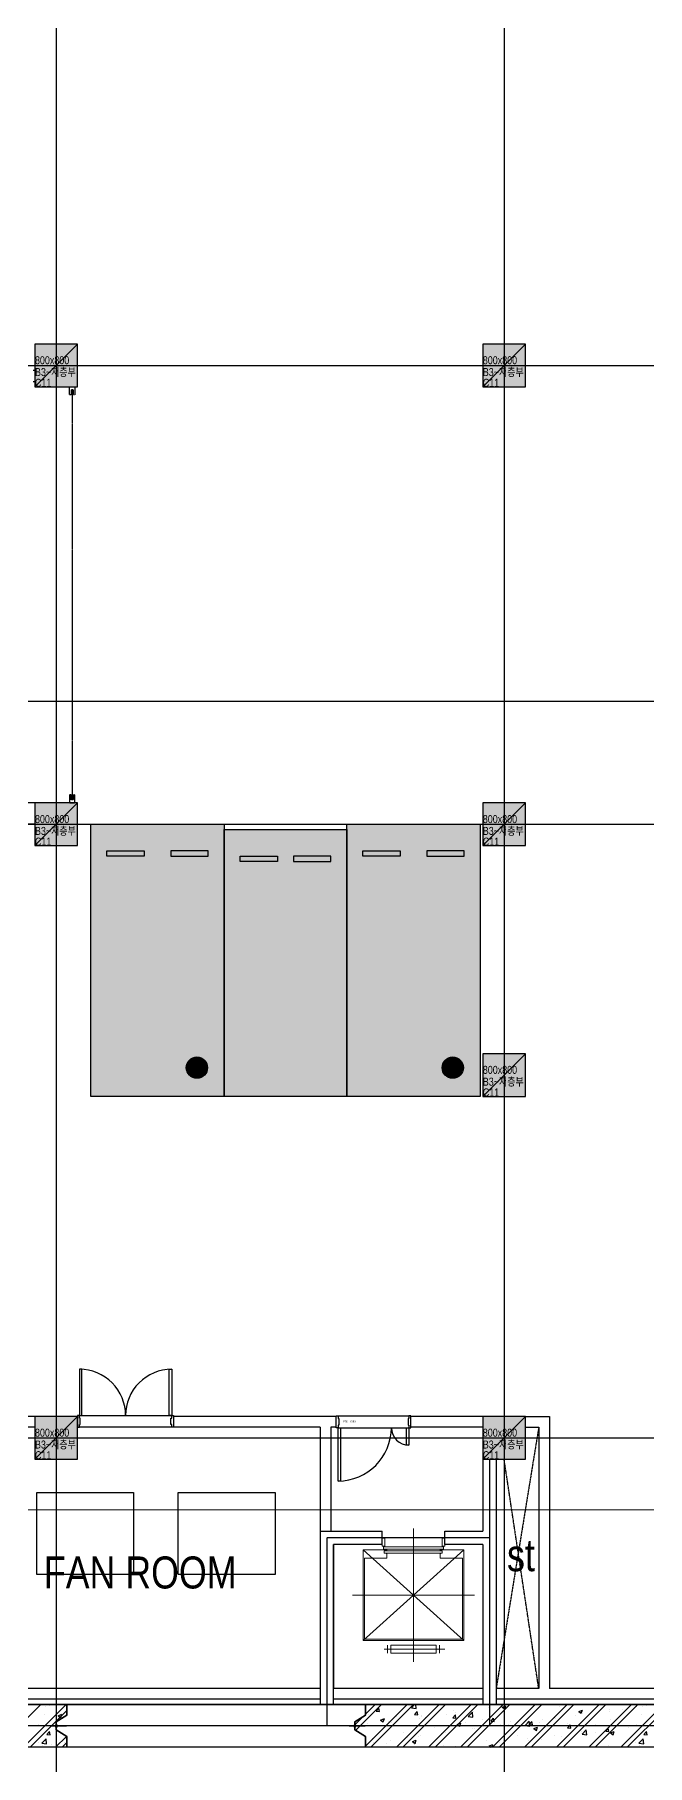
# Model space of a CAD drawing. Header units: millimetres. Extents: x -20379 to 476967, y -520228 to 220376.
# Drawn here: x 326638 to 338132, y -500660 to -468221 of the extents above; entities that cross this region are included whole.
import ezdxf
from ezdxf.enums import TextEntityAlignment as Align

# ---------------------------------------------------------------- set-up
doc = ezdxf.new("R2010")
doc.units = ezdxf.units.MM
doc.header["$MEASUREMENT"] = 0
for name, pattern in [('$0$X-CORE_B2F$0$CENTER2', [1.125, 0.75, -0.125, 0.125, -0.125]), ('$0$X-F_EXIT_B2F$0$18$0$STYLE_19', [0.83328, 0.41656, -0.41672]), ('$0$X-GRID_B3~B1$0$CENTER2', [1.125, 0.75, -0.125, 0.125, -0.125]), ('$0$X-INT-B2$0$HID', [1.5, 1, -0.5])]:
    doc.linetypes.add(name, pattern=pattern)
doc.layers.get('Defpoints').update_dxf_attribs({"color": 145, "lineweight": 9})
doc.layers.add('$0$NDC_S_HATCH MATERIAL', color=8, linetype='Continuous', lineweight=9)
for name, color, linetype in [('$0$X-COL-B2$0$A-254', 254, 'Continuous'), ('$0$X-COL-B2$0$A-COL', 2, 'Continuous'), ('$0$X-COL-B2$0$A-CON', 2, 'Continuous'), ('$0$X-COL-B2$0$A-DOOR', 4, 'Continuous'), ('$0$X-CORE_B2F$0$A-CEN2', 8, '$0$X-CORE_B2F$0$CENTER2'), ('$0$X-CORE_B2F$0$A-CON', 2, 'Continuous'), ('$0$X-CORE_B2F$0$A-WALB', 3, 'Continuous'), ('$0$X-DIAPHGRAM Wall PLAN$0$A-COL', 2, 'Continuous'), ('$0$X-DIAPHGRAM Wall PLAN$0$A-HAT', 9, 'Continuous'), ('$0$X-F_EXIT_B2F$0$A-SHUTTER', 4, 'Continuous'), ('$0$X-GRID_B3~B1$0$A-CEN1', 1, '$0$X-GRID_B3~B1$0$CENTER2'), ('$0$X-INT-B2$0$A-DOOR', 4, 'Continuous'), ('$0$X-INT-B2$0$A-DOORF', 9, 'Continuous'), ('$0$X-INT-B2$0$A-ELE4', 8, 'Continuous'), ('$0$X-INT-B2$0$A-ELES', 252, 'Continuous'), ('$0$X-INT-B2$0$A-HID2', 9, '$0$X-INT-B2$0$HID'), ('$0$X-INT-B2$0$A-PARK', 5, 'Continuous'), ('$0$X-INT-B2$0$A-PARK(\\M+3C8AE\\M+3C0E5)', 5, 'Continuous'), ('$0$X-INT-B2$0$A-WALB', 3, 'Continuous')]:
    doc.layers.add(name, color=color, linetype=linetype)
doc.styles.add('$0$X-COL-B2$0$Hrtext', font='arial.ttf', dxfattribs={"width": 0.8})
doc.styles.add('$0$X-GRID_B3~B1$0$Heerim', font='', dxfattribs={"width": 0.8})
doc.styles.add('$0$X-INT-B2$0$Hrtext', font='arial.ttf', dxfattribs={"width": 0.8})
doc.styles.add('$0$X-INT-B2$0$X-PLAN$0$Standard', font='')
doc.styles.get('$0$X-GRID_B3~B1$0$Heerim').set_extended_font_data('Dotum')
doc.styles.get('$0$X-INT-B2$0$X-PLAN$0$Standard').set_extended_font_data('DotumChe')

# ---------------------------------------------------------------- blocks, each defined once
blk = doc.blocks.new('$0$258')
at = {"layer": '$0$X-COL-B2$0$A-254'}
h = blk.add_hatch(color=256, dxfattribs=at)
h.dxf.hatch_style = 1
h.paths.add_polyline_path([(425747, -160731), (424947, -160731), (424947, -161531), (425747, -161531)])
h = blk.add_hatch(color=256, dxfattribs=at)
h.dxf.hatch_style = 1
h.paths.add_polyline_path([(434147, -160731), (433347, -160731), (433347, -161531), (434147, -161531)])
h = blk.add_hatch(color=256, dxfattribs=at)
h.dxf.hatch_style = 1
h.paths.add_polyline_path([(425747, -169331), (424947, -169331), (424947, -170131), (425747, -170131)])
h = blk.add_hatch(color=256, dxfattribs=at)
h.dxf.hatch_style = 1
h.paths.add_polyline_path([(434147, -169331), (433347, -169331), (433347, -170131), (434147, -170131)])
h = blk.add_hatch(color=256, dxfattribs=at)
h.dxf.hatch_style = 1
h.paths.add_polyline_path([(434147, -174031), (433347, -174031), (433347, -174831), (434147, -174831)])
h = blk.add_hatch(color=256, dxfattribs=at)
h.dxf.hatch_style = 1
h.paths.add_polyline_path([(425747, -180831), (424947, -180831), (424947, -181631), (425747, -181631)])
h = blk.add_hatch(color=256, dxfattribs=at)
h.dxf.hatch_style = 1
h.paths.add_polyline_path([(434147, -180831), (433347, -180831), (433347, -181631), (434147, -181631)])
at = {"layer": '$0$X-INT-B2$0$A-PARK'}
h = blk.add_hatch(color=254, dxfattribs=at)
h.dxf.hatch_style = 1
h.paths.add_polyline_path([(430797, -169831), (430797, -174831), (428497, -174831), (428497, -169831)])
at = {"layer": '$0$X-INT-B2$0$A-PARK(\\M+3C8AE\\M+3C0E5)'}
h = blk.add_hatch(color=251, dxfattribs=at)
h.dxf.hatch_style = 1
edge = h.paths.add_edge_path()
edge.add_arc((427984, -174292), 200, 0, 360)
h = blk.add_hatch(color=251, dxfattribs=at)
h.dxf.hatch_style = 1
edge = h.paths.add_edge_path()
edge.add_arc((432784, -174292), 200, 0, 360)
h = blk.add_hatch(color=254)
h.dxf.hatch_style = 1
h.paths.add_polyline_path([(428497, -169731), (428497, -174831), (425997, -174831), (425997, -169731)])
h = blk.add_hatch(color=254)
h.dxf.hatch_style = 1
h.paths.add_polyline_path([(433297, -169731), (433297, -174831), (430797, -174831), (430797, -169731)])
at = {"layer": '$0$X-COL-B2$0$A-COL'}
for p, q in [((425747, -160731), (424947, -160731)), ((424947, -160731), (424947, -161531)), ((425747, -161531), (425747, -160731)), ((434147, -160731), (433347, -160731)), ((433347, -160731), (433347, -161531)), ((434147, -161531), (434147, -160731)), ((424947, -161531), (425747, -161531)), ((433347, -161531), (434147, -161531)), ((425747, -169331), (424947, -169331)), ((424947, -169331), (424947, -170131)), ((425747, -170131), (425747, -169331)), ((434147, -169331), (433347, -169331)), ((433347, -169331), (433347, -170131)), ((434147, -170131), (434147, -169331)), ((424947, -170131), (425747, -170131)), ((433347, -170131), (434147, -170131)), ((434147, -174031), (433347, -174031)), ((433347, -174031), (433347, -174831)), ((434147, -174831), (434147, -174031)), ((433347, -174831), (434147, -174831)), ((425747, -180831), (424947, -180831)), ((424947, -180831), (424947, -181631)), ((425747, -181631), (425747, -180831)), ((434147, -180831), (433347, -180831)), ((433347, -180831), (433347, -181631)), ((434147, -181631), (434147, -180831)), ((424947, -181631), (425747, -181631)), ((433347, -181631), (434147, -181631))]:
    blk.add_line(p, q, dxfattribs=at)
at = {"layer": '$0$X-COL-B2$0$A-CON'}
for p, q in [((425747, -161531), (425747, -160931)), ((434147, -161531), (434147, -160931)), ((425747, -169931), (425747, -169331))]:
    blk.add_line(p, q, dxfattribs=at)
at = {"layer": '$0$X-COL-B2$0$A-CON', "ltscale": 10}
for p, q in [((424947, -169331), (390647, -169331)), ((424947, -169731), (390647, -169731)), ((553347, -186231), (336747, -186231)), ((554147, -187031), (335947, -187031))]:
    blk.add_line(p, q, dxfattribs=at)
at = {"layer": '$0$X-COL-B2$0$A-DOOR'}
for p, q in [((424912, -161221), (424947, -161221)), ((424947, -161441), (424912, -161441)), ((424947, -161221), (424947, -161441))]:
    blk.add_line(p, q, dxfattribs=at)
at = {"layer": '$0$X-CORE_B2F$0$A-CEN2'}
for p, q in [((433472, -181631), (433472, -186631)), ((430422, -183106), (430422, -186631)), ((433472, -183106), (430422, -183106))]:
    blk.add_line(p, q, dxfattribs=at)
at = {"layer": '$0$X-CORE_B2F$0$A-CON', "ltscale": 10}
for p, q in [((433347, -181631), (433347, -182981)), ((433597, -181631), (433597, -186231)), ((430297, -182981), (430297, -186231)), ((430297, -182981), (431457, -182981)), ((430547, -183231), (430547, -185931)), ((430547, -186231), (430547, -183231)), ((431457, -183231), (430547, -183231)), ((431457, -183231), (431457, -182981)), ((432637, -183231), (432637, -182981)), ((432637, -182981), (433347, -182981)), ((433347, -183231), (432637, -183231)), ((433347, -183231), (433347, -185931)), ((433347, -183231), (433347, -186231))]:
    blk.add_line(p, q, dxfattribs=at)
at = {"layer": '$0$X-CORE_B2F$0$A-WALB'}
for p, q in [((433347, -185931), (430547, -185931)), ((433347, -186131), (430547, -186131))]:
    blk.add_line(p, q, dxfattribs=at)
at = {"layer": '$0$X-DIAPHGRAM Wall PLAN$0$A-COL'}
for p, q in [((553347, -186231), (336747, -186231)), ((554147, -187031), (335947, -187031))]:
    blk.add_line(p, q, dxfattribs=at)
at = {"layer": '$0$X-DIAPHGRAM Wall PLAN$0$A-COL', "ltscale": 0.01}
for p, q in [((419947, -186231), (425547, -186231)), ((425547, -186431), (425347, -186556)), ((425347, -186556), (425547, -186431)), ((425547, -186231), (425547, -186431)), ((425547, -186431), (425547, -186231)), ((425547, -186231), (431147, -186231)), ((430946, -186556), (431146, -186431)), ((431147, -186431), (430947, -186556)), ((431146, -186431), (431146, -186231)), ((431146, -186231), (436746, -186231)), ((431147, -186231), (431147, -186431)), ((425347, -186556), (425347, -186706)), ((425347, -186706), (425347, -186556)), ((425347, -186706), (425547, -186831)), ((425547, -186831), (425347, -186706)), ((425547, -186831), (425547, -187031)), ((425547, -187031), (425547, -186831)), ((430946, -186706), (430946, -186556)), ((431146, -186831), (430946, -186706)), ((430947, -186556), (430947, -186706)), ((430947, -186706), (431147, -186831)), ((431146, -187031), (431146, -186831)), ((431147, -186831), (431147, -187031)), ((425547, -187031), (419947, -187031)), ((431147, -187031), (425547, -187031)), ((436746, -187031), (431146, -187031))]:
    blk.add_line(p, q, dxfattribs=at)
at = {"layer": '$0$X-DIAPHGRAM Wall PLAN$0$A-COL', "ltscale": 50}
for p, q in [((425454, -186631), (425154, -186631)), ((425239, -186631), (425539, -186631)), ((431054, -186631), (430754, -186631)), ((430839, -186631), (431139, -186631))]:
    blk.add_line(p, q, dxfattribs=at)
for centre, start, end in [((425347, -186631), 0, 180), ((425347, -186631), 360, 180), ((425347, -186631), 180, 0), ((425347, -186631), 180, 360), ((430946, -186631), 360, 180), ((430946, -186631), 180, 360), ((430947, -186631), 0, 180), ((430947, -186631), 180, 0)]:
    blk.add_arc(centre, 20, start, end, dxfattribs=at)
at = {"layer": '$0$X-DIAPHGRAM Wall PLAN$0$A-HAT', "linetype": 'Continuous'}
for p, q in [((424256, -187031), (425056, -186231)), ((424734, -187031), (425534, -186231)), ((424857, -187031), (425547, -186341)), ((425033, -186267), (425033, -186267)), ((425126, -186409), (425126, -186409)), ((425148, -186268), (425148, -186268)), ((425213, -186254), (425213, -186254)), ((425382, -186439), (425452, -186412)), ((425382, -186439), (425432, -186472)), ((425432, -186472), (425452, -186412)), ((430946, -186609), (431089, -186467)), ((430962, -186716), (431447, -186231)), ((431146, -186409), (431325, -186231)), ((431146, -187010), (431926, -186231)), ((431199, -186425), (431199, -186425)), ((431248, -187031), (432048, -186231)), ((431349, -186354), (431398, -186297)), ((431349, -186354), (431409, -186360)), ((431409, -186360), (431398, -186297)), ((431430, -186521), (431500, -186494)), ((431430, -186521), (431480, -186554)), ((431480, -186554), (431500, -186494)), ((431727, -187031), (432527, -186231)), ((431732, -186448), (431732, -186448)), ((431850, -187031), (432650, -186231)), ((432007, -186289), (432063, -186231)), ((432007, -186289), (432096, -186303)), ((432067, -186417), (432115, -186360)), ((432067, -186417), (432126, -186422)), ((432096, -186303), (432088, -186231)), ((432126, -186422), (432115, -186360)), ((432151, -186487), (432151, -186487)), ((432200, -186454), (432200, -186454)), ((432205, -186440), (432205, -186440)), ((432266, -186470), (432266, -186470)), ((432318, -186231), (432320, -186232)), ((432320, -186232), (432320, -186231)), ((432328, -187031), (433128, -186231)), ((432450, -186421), (432450, -186421)), ((432451, -187031), (433251, -186231)), ((432665, -186417), (432665, -186417)), ((432784, -186480), (432832, -186422)), ((432784, -186480), (432844, -186485)), ((432788, -186340), (432788, -186340)), ((432800, -186493), (432800, -186493)), ((432829, -186372), (432829, -186372)), ((432844, -186485), (432832, -186422)), ((432929, -187031), (433729, -186231)), ((433052, -187031), (433852, -186231)), ((433074, -186455), (433152, -186374)), ((433074, -186455), (433163, -186469)), ((433163, -186469), (433152, -186374)), ((433170, -186353), (433170, -186353)), ((433334, -186515), (433334, -186515)), ((433371, -186240), (433371, -186240)), ((433461, -186288), (433461, -186288)), ((433501, -186543), (433549, -186485)), ((433530, -187031), (434330, -186231)), ((433561, -186548), (433549, -186485)), ((433611, -186459), (433611, -186459)), ((433653, -187031), (434453, -186231)), ((433689, -186278), (433689, -186278)), ((433707, -186278), (433777, -186251)), ((433707, -186278), (433757, -186312)), ((433711, -186255), (433711, -186255)), ((433757, -186312), (433777, -186252)), ((434131, -187031), (434931, -186231)), ((434194, -186359), (434194, -186359)), ((434254, -187031), (435054, -186231)), ((434458, -186517), (434458, -186517)), ((434695, -186476), (434695, -186476)), ((434709, -186484), (434709, -186484)), ((434732, -187031), (435532, -186231)), ((434777, -186259), (434777, -186259)), ((434855, -187031), (435655, -186231)), ((435087, -186434), (435087, -186434)), ((435145, -186358), (435215, -186332)), ((435145, -186358), (435194, -186392)), ((435194, -186392), (435215, -186332)), ((435215, -186401), (435215, -186401)), ((435333, -187031), (436133, -186231)), ((435456, -187031), (436256, -186231)), ((435719, -186351), (435719, -186351)), ((435728, -186331), (435728, -186331)), ((435742, -186509), (435742, -186509)), ((435879, -186231), (435879, -186231)), ((435934, -187031), (436734, -186231)), ((435969, -186318), (435969, -186318)), ((436057, -187031), (436746, -186341)), ((436233, -186267), (436233, -186267)), ((436326, -186409), (436326, -186409)), ((436348, -186268), (436348, -186268)), ((436413, -186254), (436413, -186254)), ((425021, -186600), (425021, -186600)), ((425170, -186794), (425218, -186736)), ((425170, -186794), (425230, -186799)), ((425230, -186799), (425218, -186736)), ((425335, -187031), (425540, -186826)), ((425337, -186651), (425337, -186651)), ((431039, -186640), (431039, -186640)), ((431127, -186626), (431127, -186626)), ((431190, -186587), (431190, -186587)), ((431569, -186538), (431569, -186538)), ((431622, -186540), (431622, -186540)), ((431632, -186562), (431632, -186562)), ((431861, -186760), (431861, -186760)), ((432139, -186820), (432139, -186820)), ((432187, -186816), (432187, -186816)), ((432445, -186660), (432445, -186660)), ((432566, -186766), (432566, -186766)), ((432652, -186749), (432652, -186749)), ((432867, -186601), (432937, -186574)), ((432867, -186601), (432917, -186634)), ((432917, -186635), (432937, -186574)), ((433028, -186560), (433028, -186560)), ((433158, -186685), (433158, -186685)), ((433198, -186683), (433198, -186683)), ((433448, -186650), (433448, -186650)), ((433501, -186543), (433561, -186548)), ((433677, -186610), (433677, -186610)), ((433827, -186600), (433827, -186600)), ((433868, -186538), (433868, -186538)), ((433993, -186809), (433993, -186809)), ((434142, -186620), (434219, -186539)), ((434142, -186620), (434230, -186634)), ((434190, -186540), (434190, -186540)), ((434218, -186605), (434267, -186548)), ((434218, -186605), (434278, -186611)), ((434230, -186634), (434219, -186539)), ((434278, -186611), (434267, -186548)), ((434304, -186681), (434374, -186654)), ((434304, -186681), (434354, -186715)), ((434354, -186715), (434374, -186654)), ((434401, -186560), (434401, -186560)), ((434576, -186709), (434576, -186709)), ((434683, -186809), (434683, -186809)), ((434824, -186828), (434824, -186828)), ((434935, -186583), (434935, -186583)), ((434936, -186668), (434984, -186611)), ((434936, -186668), (434995, -186673)), ((434995, -186673), (434984, -186611)), ((435159, -186609), (435159, -186609)), ((435203, -186734), (435203, -186734)), ((435209, -186786), (435287, -186705)), ((435209, -186786), (435298, -186800)), ((435298, -186800), (435287, -186705)), ((435456, -186745), (435456, -186745)), ((435469, -186605), (435469, -186605)), ((435653, -186731), (435701, -186673)), ((435653, -186731), (435713, -186736)), ((435713, -186736), (435701, -186673)), ((435706, -186712), (435706, -186712)), ((435716, -186664), (435716, -186664)), ((435741, -186761), (435811, -186734)), ((435741, -186761), (435791, -186795)), ((435791, -186795), (435811, -186734)), ((436003, -186628), (436003, -186628)), ((436085, -186663), (436085, -186663)), ((436221, -186600), (436221, -186600)), ((436370, -186794), (436418, -186736)), ((436370, -186794), (436430, -186799)), ((436430, -186799), (436418, -186736)), ((425009, -186932), (425009, -186932)), ((425076, -186951), (425154, -186870)), ((425076, -186951), (425165, -186965)), ((425084, -187006), (425084, -187006)), ((425165, -186965), (425154, -186870)), ((425254, -186974), (425254, -186974)), ((425458, -187031), (425547, -186942)), ((425504, -186941), (425504, -186941)), ((425529, -186857), (425529, -186857)), ((431278, -186860), (431278, -186860)), ((431306, -186932), (431306, -186932)), ((431538, -186959), (431538, -186959)), ((431620, -186895), (431620, -186895)), ((431937, -186849), (431937, -186849)), ((432027, -186923), (432097, -186897)), ((432027, -186923), (432077, -186957)), ((432071, -186981), (432071, -186981)), ((432077, -186957), (432097, -186897)), ((432605, -187004), (432605, -187004)), ((432827, -187010), (432827, -187010)), ((433139, -187026), (433139, -187026)), ((433145, -187018), (433145, -187018)), ((433410, -186910), (433410, -186910)), ((433464, -187004), (433534, -186977)), ((433464, -187004), (433505, -187031)), ((433516, -187031), (433534, -186977)), ((433564, -186994), (433564, -186994)), ((433665, -186943), (433665, -186943)), ((434178, -186873), (434178, -186873)), ((434195, -186911), (434195, -186911)), ((434446, -186878), (434446, -186878)), ((435704, -186996), (435704, -186996)), ((436209, -186932), (436209, -186932)), ((436276, -186951), (436354, -186870)), ((436276, -186951), (436365, -186965)), ((436284, -187006), (436284, -187006)), ((436365, -186965), (436354, -186870))]:
    blk.add_line(p, q, dxfattribs=at)
at = {"layer": '$0$X-F_EXIT_B2F$0$A-SHUTTER', "linetype": '$0$X-F_EXIT_B2F$0$18$0$STYLE_19'}
for p, q in [((425597, -161681), (425597, -161531)), ((425597, -161531), (425697, -161531)), ((425697, -161531), (425697, -161681)), ((425627, -161681), (425597, -161681)), ((425667, -161591), (425627, -161591)), ((425627, -161591), (425627, -161681)), ((425647, -161591), (425647, -169271)), ((425667, -161681), (425667, -161591)), ((425697, -161681), (425667, -161681)), ((425627, -169181), (425597, -169181)), ((425597, -169181), (425597, -169331)), ((425627, -169271), (425627, -169181)), ((425667, -169271), (425627, -169271)), ((425667, -169181), (425667, -169271)), ((425697, -169181), (425667, -169181)), ((425697, -169331), (425697, -169181)), ((425597, -169331), (425697, -169331))]:
    blk.add_line(p, q, dxfattribs=at)
at = {"layer": '$0$X-GRID_B3~B1$0$A-CEN1', "ltscale": 10}
for p, q in [((425347, -71986), (425347, -206938)), ((433747, -71986), (433747, -206938)), ((324908, -161131), (442147, -161131)), ((565437, -167431), (324908, -167431)), ((324908, -169731), (442147, -169731)), ((324908, -181231), (442147, -181231)), ((565437, -186631), (324908, -186631))]:
    blk.add_line(p, q, dxfattribs=at)
at = {"layer": '$0$X-INT-B2$0$A-DOOR'}
for p, q in [((425827, -179946), (425782, -179946)), ((425782, -179946), (425782, -180811)), ((425827, -180811), (425827, -179946)), ((427467, -180811), (427467, -179946)), ((427467, -179946), (427512, -179946)), ((427512, -179946), (427512, -180811)), ((425782, -180811), (425747, -180811)), ((425747, -180811), (425747, -181031)), ((425782, -180811), (425827, -180811)), ((425782, -180861), (425782, -180811)), ((425797, -180861), (425782, -180861)), ((425782, -181031), (425782, -180981)), ((425782, -180981), (425797, -180981)), ((425797, -180981), (425797, -180861)), ((427512, -180811), (427467, -180811)), ((427497, -180981), (427497, -180861)), ((427497, -180861), (427512, -180861)), ((427512, -180981), (427497, -180981)), ((427512, -180861), (427512, -180811)), ((427512, -180811), (427547, -180811)), ((427512, -181031), (427512, -180981)), ((427547, -180811), (427547, -181031)), ((430597, -180821), (430632, -180821)), ((430597, -181041), (430597, -180821)), ((430632, -180821), (430632, -180871)), ((430632, -180871), (430647, -180871)), ((430647, -180991), (430632, -180991)), ((430632, -180991), (430632, -181041)), ((430647, -180871), (430647, -180991)), ((431962, -180871), (431947, -180871)), ((431947, -180871), (431947, -180991)), ((431947, -180991), (431962, -180991)), ((431997, -180821), (431962, -180821)), ((431962, -180821), (431962, -180871)), ((431962, -180991), (431962, -181041)), ((431997, -181041), (431997, -180821)), ((425747, -181031), (425782, -181031)), ((427547, -181031), (427512, -181031)), ((430632, -181041), (430597, -181041)), ((430632, -181041), (430677, -181041)), ((430632, -182041), (430632, -181041)), ((430677, -181041), (430677, -182041)), ((431917, -181041), (431962, -181041)), ((431917, -181371), (431917, -181041)), ((431962, -181041), (431997, -181041)), ((431962, -181041), (431962, -181371)), ((431962, -181371), (431917, -181371)), ((430677, -182041), (430632, -182041))]:
    blk.add_line(p, q, dxfattribs=at)
at = {"layer": '$0$X-INT-B2$0$A-DOORF'}
for centre, radius, start, end in [((425782, -180811), 865, 359.9893, 90.0107), ((427511, -180811), 865, 89.9893, 180.0107), ((430632, -181041), 1000, 270, 360), ((431962, -181041), 330, 180, 270)]:
    blk.add_arc(centre, radius, start, end, dxfattribs=at)
at = {"layer": '$0$X-INT-B2$0$A-ELE4'}
for p, q in [((425782, -180811), (427512, -180811)), ((430632, -180821), (431962, -180821)), ((427512, -181031), (425782, -181031)), ((430632, -181041), (431962, -181041))]:
    blk.add_line(p, q, dxfattribs=at)
at = {"layer": '$0$X-INT-B2$0$A-ELES', "linetype": 'Continuous'}
for p, q in [((424980, -183791), (424980, -182255)), ((424980, -182255), (426796, -182255)), ((426796, -182255), (426796, -183791)), ((427635, -183791), (427635, -182255)), ((427635, -182255), (429451, -182255)), ((429451, -182255), (429451, -183791)), ((426796, -183791), (424980, -183791)), ((429451, -183791), (427635, -183791))]:
    blk.add_line(p, q, dxfattribs=at)
at = {"layer": '$0$X-INT-B2$0$A-HID2'}
for p, q in [((434396, -181031), (433597, -185931)), ((434396, -185931), (433747, -181631))]:
    blk.add_line(p, q, dxfattribs=at)
at = {"layer": '$0$X-INT-B2$0$A-PARK'}
for p, q in [((428497, -174831), (428497, -169831)), ((428497, -169831), (430797, -169831)), ((430797, -169831), (430797, -174831)), ((428797, -170431), (428797, -170331)), ((428797, -170331), (429497, -170331)), ((429497, -170431), (428797, -170431)), ((429497, -170331), (429497, -170431)), ((429797, -170331), (429797, -170431)), ((430497, -170331), (429797, -170331)), ((429797, -170431), (430497, -170431)), ((430497, -170431), (430497, -170331)), ((430797, -174831), (428497, -174831))]:
    blk.add_line(p, q, dxfattribs=at)
at = {"layer": '$0$X-INT-B2$0$A-PARK(\\M+3C8AE\\M+3C0E5)'}
for p, q in [((425997, -174831), (425997, -169731)), ((425997, -169731), (428497, -169731)), ((428497, -169731), (428497, -174831)), ((430797, -174831), (430797, -169731)), ((430797, -169731), (433297, -169731)), ((433297, -169731), (433297, -174831)), ((426297, -170331), (426297, -170231)), ((426297, -170231), (426997, -170231)), ((426997, -170231), (426997, -170331)), ((427497, -170231), (427497, -170331)), ((428197, -170231), (427497, -170231)), ((428197, -170331), (428197, -170231)), ((431097, -170331), (431097, -170231)), ((431097, -170231), (431797, -170231)), ((431797, -170231), (431797, -170331)), ((432297, -170231), (432297, -170331)), ((432997, -170231), (432297, -170231)), ((432997, -170331), (432997, -170231)), ((426997, -170331), (426297, -170331)), ((427497, -170331), (428197, -170331)), ((431797, -170331), (431097, -170331)), ((432297, -170331), (432997, -170331)), ((428497, -174831), (425997, -174831)), ((433297, -174831), (430797, -174831))]:
    blk.add_line(p, q, dxfattribs=at)
for centre in [(427984, -174292), (432784, -174292)]:
    blk.add_circle(centre, 200, dxfattribs=at)
at = {"layer": '$0$X-INT-B2$0$A-WALB', "ltscale": 10}
for p, q in [((424947, -180831), (423547, -180831)), ((430597, -180831), (427547, -180831)), ((430597, -181031), (430597, -180831)), ((433347, -180831), (431997, -180831)), ((431997, -181031), (431997, -180831)), ((434147, -180831), (434596, -180831)), ((434596, -180831), (434596, -185931)), ((424947, -181031), (423547, -181031)), ((430297, -181031), (427547, -181031)), ((430297, -181031), (430297, -182981)), ((430597, -181031), (430497, -181031)), ((430497, -181031), (430497, -182981)), ((433347, -181031), (431997, -181031)), ((434147, -181031), (434396, -181031)), ((434396, -181031), (434396, -185931)), ((430297, -185931), (423547, -185931)), ((430297, -186131), (423547, -186131)), ((434396, -185931), (433597, -185931)), ((492297, -186131), (433597, -186131)), ((492297, -185931), (434596, -185931))]:
    blk.add_line(p, q, dxfattribs=at)
at = {"color": 0}
for p, q in [((432047, -184179), (432047, -182929)), ((431457, -183116), (431457, -183141)), ((431457, -183231), (431457, -183256)), ((431462, -183111), (431502, -183111)), ((431462, -183261), (431502, -183261)), ((431487, -183316), (431487, -183276)), ((431487, -183276), (432607, -183276)), ((431507, -183116), (431507, -183256)), ((432047, -183316), (432047, -183276)), ((432587, -183116), (432587, -183256)), ((432632, -183111), (432592, -183111)), ((432632, -183261), (432592, -183261)), ((432607, -183276), (432607, -183316)), ((432637, -183116), (432637, -183141)), ((432637, -183231), (432637, -183256)), ((431102, -183329), (431547, -183329)), ((431102, -185029), (431102, -183329)), ((431102, -185029), (432992, -183329)), ((432992, -185029), (431102, -183329)), ((431127, -185004), (431127, -183486)), ((431127, -183486), (431547, -183486)), ((432607, -183316), (431487, -183316)), ((431497, -183351), (431497, -183391)), ((432587, -183351), (431497, -183351)), ((431497, -183391), (432587, -183391)), ((431547, -183341), (431537, -183341)), ((431537, -183341), (431547, -183341)), ((431547, -183401), (431537, -183401)), ((431547, -183329), (431547, -183341)), ((431547, -183486), (431547, -183401)), ((432047, -183391), (432047, -183351)), ((432547, -183341), (432547, -183329)), ((432547, -183329), (432992, -183329)), ((432557, -183341), (432547, -183341)), ((432557, -183401), (432547, -183401)), ((432547, -183401), (432547, -183486)), ((432547, -183486), (432967, -183486)), ((432587, -183391), (432587, -183351)), ((432967, -183486), (432967, -185004)), ((432992, -183329), (432992, -185029)), ((432047, -184179), (430902, -184179)), ((432047, -184179), (432047, -185429)), ((432047, -184179), (433192, -184179)), ((432992, -185029), (431102, -185029)), ((432967, -185004), (431127, -185004)), ((431497, -185194), (432632, -185194)), ((431562, -185119), (431562, -185269)), ((432472, -185119), (431622, -185119)), ((431622, -185119), (431622, -185269)), ((432472, -185269), (432472, -185119)), ((432532, -185269), (432532, -185119)), ((431622, -185269), (432472, -185269))]:
    blk.add_line(p, q, dxfattribs=at)
for centre, start, end in [((431462, -183116), 90, 180), ((431462, -183256), 180, 270), ((431502, -183116), 0, 90), ((431502, -183256), 269.9995, 360), ((432592, -183116), 90, 180), ((432592, -183256), 180, 270.0005), ((432632, -183116), 0, 90), ((432632, -183256), 270, 0)]:
    blk.add_arc(centre, 5, start, end, dxfattribs=at)
at = {"layer": 'Defpoints'}
for p, q in [((425747, -160731), (424947, -161531)), ((434147, -160731), (433347, -161531)), ((425747, -169331), (424947, -170131)), ((434147, -169331), (433347, -170131)), ((434147, -174031), (433347, -174831)), ((425747, -180831), (424947, -181631)), ((434147, -180831), (433347, -181631)), ((325307, -182581), (451307, -182581))]:
    blk.add_line(p, q, dxfattribs=at)
at = {"style": '$0$X-GRID_B3~B1$0$Heerim', "width": 0.8}
for p in [(336345, -75064), (371545, -75064), (419545, -75064), (470745, -75064), (553745, -75064)]:
    blk.add_attdef('NO', text='', height=1000, dxfattribs=at).set_placement(p, align=Align.MIDDLE_CENTER)
for p in [(573015, -105332), (573015, -115032), (573015, -121932), (573015, -130632), (573015, -139932)]:
    blk.add_attdef('NO', text='', height=1000, rotation=90, dxfattribs=at).set_placement(p, align=Align.MIDDLE_CENTER)
at = {"layer": 'Defpoints', "style": '$0$X-COL-B2$0$Hrtext', "width": 0.8}
for s, p in [('800x800', (424947, -161109)), ('B3~저층부', (424947, -161331)), ('800x800', (433347, -161109)), ('B3~저층부', (433347, -161331)), ('800x800', (424947, -169709)), ('800x800', (433347, -169709)), ('B3~저층부', (424947, -169931)), ('B3~저층부', (433347, -169931)), ('800x800', (433347, -174409)), ('B3~저층부', (433347, -174631)), ('800x800', (424947, -181209)), ('B3~저층부', (424947, -181431)), ('800x800', (433347, -181209)), ('B3~저층부', (433347, -181431))]:
    blk.add_text(s, height=150, dxfattribs=at).set_placement(p)
at = {"layer": 'Defpoints', "color": 6, "style": '$0$X-COL-B2$0$Hrtext', "width": 0.8}
for p in [(424947, -161531), (433347, -161531), (424947, -170131), (433347, -170131), (433347, -174831), (424947, -181631), (433347, -181631)]:
    blk.add_text('C11', height=150, dxfattribs=at).set_placement(p)
at = {"layer": 'Defpoints', "linetype": 'Continuous', "style": '$0$X-INT-B2$0$X-PLAN$0$Standard', "text_generation_flag": 6}
blk.add_text('FSD-1300', height=37.5, rotation=180, dxfattribs=at).set_placement((430848, -180924), align=Align.MIDDLE)
at = {"layer": 'Defpoints', "style": '$0$X-INT-B2$0$Hrtext', "width": 0.8}
for s, p in [('st', (434062, -183431)), ('FAN ROOM', (426921, -183754))]:
    blk.add_text(s, height=600, dxfattribs=at).set_placement(p, align=Align.MIDDLE_CENTER)

msp = doc.modelspace()

# ---------------------------------------------------------------- block references
at = {"layer": '$0$NDC_S_HATCH MATERIAL'}
msp.add_blockref('$0$258', (-98302, -313290), dxfattribs=at)

doc.saveas('drawing.dxf')
